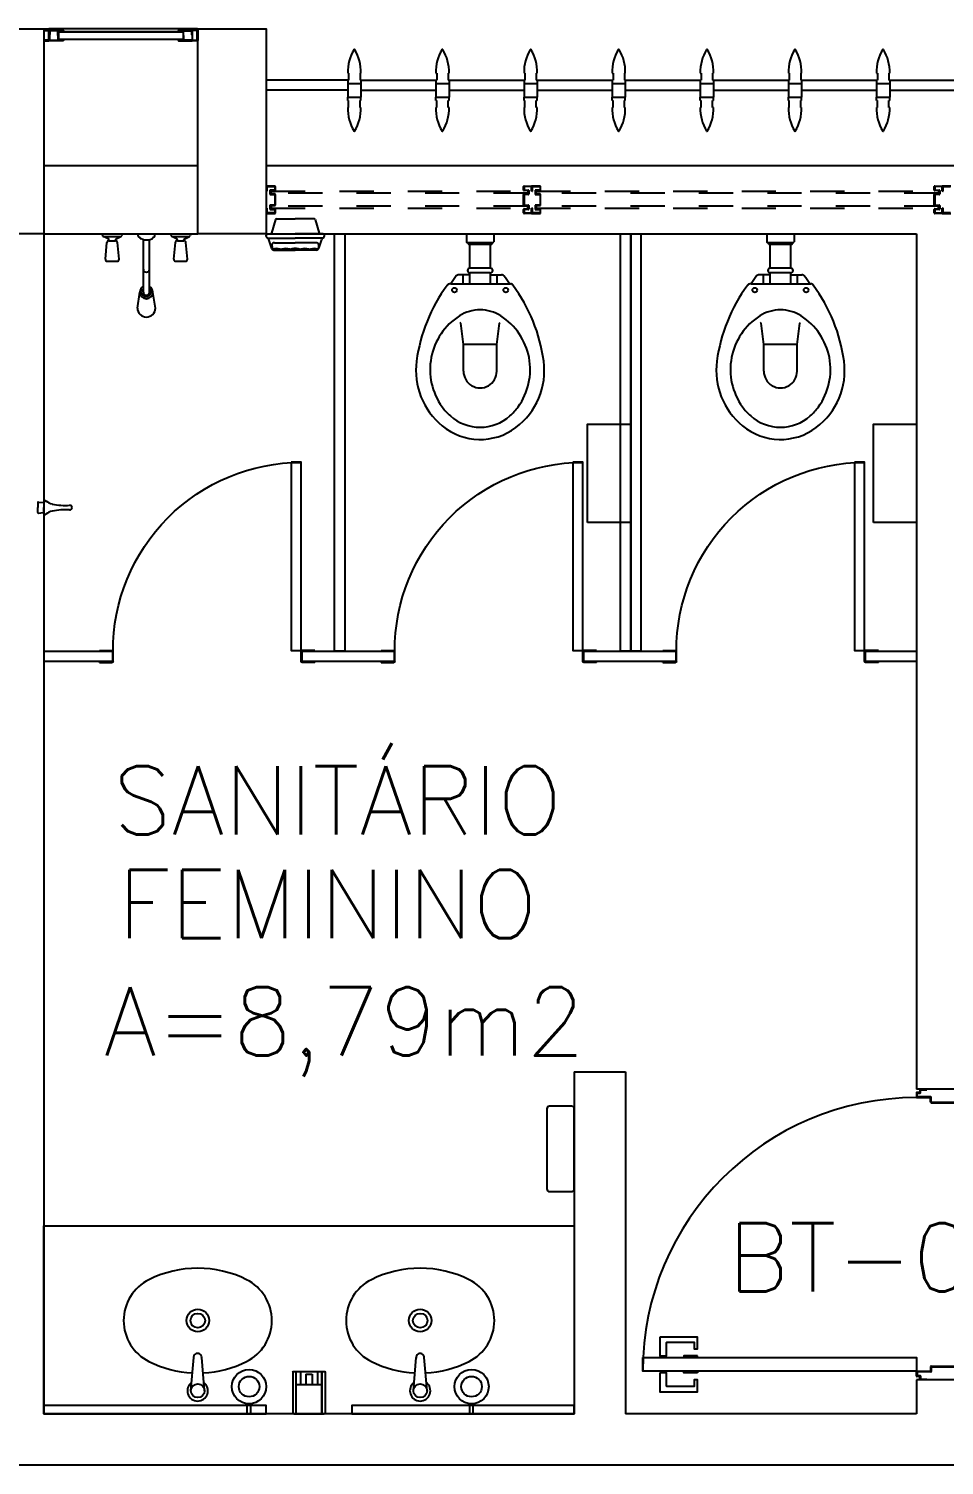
# Model space of a CAD drawing. Header units: millimetres. Extents: x 2128 to 2646, y 1972 to 2207.
# Drawn here: x 2371.968 to 2374.643, y 2021.765 to 2025.965 of the extents above; entities that cross this region are included whole.
import ezdxf

# ---------------------------------------------------------------- set-up
doc = ezdxf.new("R2010")
doc.units = ezdxf.units.MM
doc.linetypes.add('HIDDEN', pattern=[0.375, 0.25, -0.125])
for name, color, linetype in [('AR-ALV', 2, 'Continuous'), ('AR-DIVISÓRIAS', 230, 'Continuous'), ('AR-ESQ', 1, 'Continuous'), ('AR-ESTC', 3, 'Continuous'), ('AR-LOUCAS', 2, 'Continuous'), ('AR-LOUÇAS', 1, 'Continuous'), ('AR-PORTA', 1, 'Continuous'), ('BC-CUBA', 1, 'Continuous'), ('BGR- VISTA', 12, 'Continuous'), ('BR-PAINEL', 1, 'Continuous'), ('BR-SUPORTE', 1, 'Continuous'), ('DT-ESQ-BAGUETE-C', 1, 'Continuous'), ('DT-ESQ-PERFIL CADEIRA-C', 2, 'Continuous'), ('DT-ESQ-PERFIL CADEIRA-V', 2, 'Continuous'), ('DT-ESQ-VENEZIANA-C', 1, 'Continuous'), ('DT-ESQ-VENEZIANA-V', 1, 'Continuous'), ('DT-ESQ-VIDRO-PROJ', 32, 'HIDDEN'), ('DT-TXTMOD', 1, 'Continuous'), ('DV- VISTA', 2, 'Continuous'), ('DV-TEXTO', 2, 'Continuous'), ('ENDEREÇO', 2, 'Continuous'), ('maçaneta', 1, 'Continuous'), ('mov', 1, 'Continuous'), ('PM-PERFIL U-C', 2, 'Continuous'), ('pm1', 2, 'Continuous'), ('pm2', 2, 'Continuous'), ('TEXTO', 2, 'Continuous'), ('WC1', 1, 'Continuous'), ('WC2', 1, 'Continuous'), ('WC3', 1, 'Continuous'), ('Área', 2, 'Continuous')]:
    doc.layers.add(name, color=color, linetype=linetype)
doc.styles.add('S10', font='simplex.shx', dxfattribs={"height": 0.1})
doc.styles.add('S12', font='simplex.shx', dxfattribs={"width": 1.1, "height": 0.12})
doc.styles.add('UNB-100', font='simplex.shx', dxfattribs={"height": 0.2})
doc.styles.add('UNB1-100', font='simplex.shx', dxfattribs={"height": 0.2})

# ---------------------------------------------------------------- blocks, each defined once
blk = doc.blocks.new('CHVR-01P')
at = {"layer": 'WC1'}
for p, q in [((-0.0015, 0.129), (-0.0052, 0.1279)), ((-0.08, 0.114), (-0.08, 0.086)), ((-0.074, 0.12), (-0.0254, 0.1155)), ((-0.074, 0.08), (-0.0254, 0.0845)), ((-0.02, 0.1096), (-0.0176, 0.1096)), ((-0.02, 0.0904), (-0.0176, 0.0904)), ((-0.0139, 0.1119), (-0.0077, 0.1257)), ((-0.0139, 0.0881), (-0.0077, 0.0743)), ((-0.0015, 0.071), (-0.0052, 0.0721)), ((-0.2165, 0.0264), (-0.1704, 0.0189)), ((-0.1704, 0.0088), (-0.1537, 0.0088)), ((-0.1537, 0.0088), (-0.0176, 0.0088)), ((-0.0176, 0.0088), (-0.0133, 0.0174)), ((-0.0131, 0.0178), (-0.0132, 0.0176)), ((-0.0126, 0.0182), (-0.0088, 0.0206)), ((-0.0088, 0.0222), (-0.0088, 0.0206)), ((-0.0068, 0.0242), (0, 0.0242)), ((-0.2165, -0.0264), (-0.1704, -0.0189)), ((-0.1704, -0.0088), (-0.1537, -0.0088)), ((-0.1537, -0.0088), (-0.0176, -0.0088)), ((-0.0176, -0.0088), (-0.0133, -0.0174)), ((-0.0131, -0.0178), (-0.0132, -0.0176)), ((-0.0126, -0.0182), (-0.0088, -0.0206)), ((-0.0088, -0.0206), (-0.0088, -0.0222)), ((-0.0068, -0.0242), (0, -0.0242)), ((-0.074, -0.08), (-0.0254, -0.0845)), ((-0.0139, -0.0881), (-0.0077, -0.0743)), ((-0.0015, -0.071), (-0.0052, -0.0721)), ((-0.08, -0.086), (-0.08, -0.114)), ((-0.074, -0.12), (-0.0254, -0.1155)), ((-0.02, -0.0904), (-0.0176, -0.0904)), ((-0.02, -0.1096), (-0.0176, -0.1096)), ((-0.0139, -0.1119), (-0.0077, -0.1257)), ((-0.0015, -0.129), (-0.0052, -0.1279))]:
    blk.add_line(p, q, dxfattribs=at)
for centre, radius, start, end in [((-0.004, 0.1241), 0.004, 107.5303, 155.6127), ((-0.001, 0.1282), 0.001, 0, 122.0054), ((-0.074, 0.114), 0.006, 90, 180), ((-0.074, 0.086), 0.006, 180, 270), ((-0.026, 0.1096), 0.006, 0, 84.4007), ((-0.026, 0.0904), 0.006, 275.5993, 0), ((-0.0176, 0.1136), 0.004, 270, 335.6127), ((-0.0176, 0.0864), 0.004, 24.3873, 90), ((-0.004, 0.0759), 0.004, 204.3873, 252.4697), ((-0.001, 0.0718), 0.001, 237.9946, 0), ((0, 0.07), 0.000002, 180, 270), ((-0.2165, 0), 0.0264, 90, 270), ((-0.1704, 0), 0.0189, 90, 270), ((-0.1704, 0), 0.0088, 90, 270), ((-0.1704, 0), 0.0189, 27.7177, 90), ((-0.0115, 0.0165), 0.002, 122.7806, 153.4349), ((-0.0068, 0.0222), 0.002, 90, 180), ((-0.1704, 0), 0.0189, 270, 332.2823), ((-0.0115, -0.0165), 0.002, 206.5651, 237.2194), ((-0.0068, -0.0222), 0.002, 180, 270), ((-0.074, -0.086), 0.006, 90, 180), ((-0.004, -0.0759), 0.004, 107.5303, 155.6127), ((-0.001, -0.0718), 0.001, 0, 122.0054), ((-0.074, -0.114), 0.006, 180, 270), ((-0.026, -0.0904), 0.006, 0, 84.4007), ((-0.026, -0.1096), 0.006, 275.5993, 0), ((-0.0176, -0.0864), 0.004, 270, 335.6127), ((-0.0176, -0.1136), 0.004, 24.3873, 90), ((-0.004, -0.1241), 0.004, 204.3873, 252.4697), ((-0.001, -0.1282), 0.001, 237.9946, 0), ((0, -0.13), 0.000002, 180, 270)]:
    blk.add_arc(centre, radius, start, end, dxfattribs=at)
at = {"layer": 'WC2'}
for p, q in [((-0.02, 0.1096), (-0.02, 0.0904)), ((-0.0077, 0.1257), (-0.0077, 0.0743)), ((-0.0176, 0.0088), (-0.0176, -0.0088)), ((-0.0077, -0.0743), (-0.0077, -0.1257)), ((-0.02, -0.0904), (-0.02, -0.1096))]:
    blk.add_line(p, q, dxfattribs=at)
for centre, radius, start, end in [((-0.1704, 0), 0.0132, 41.8103, 318.1897), ((-0.1031, 0), 0.0088, 90, 270)]:
    blk.add_arc(centre, radius, start, end, dxfattribs=at)
blk = doc.blocks.new('CUBA-01P')
at = {"layer": 'WC1'}
blk.add_circle((-0.15, -0.08), 0.05, dxfattribs=at)
for centre, radius, start, end in [((0, -0.4404), 0.3205, 92.8226, 116.4054), ((0, -0.4404), 0.3205, 63.5946, 87.2424), ((-0.0831, -0.273), 0.1336, 116.4054, 243.5946), ((0.0831, -0.273), 0.1336, 296.4054, 63.5946), ((0, -0.1056), 0.3205, 243.5946, 296.4054)]:
    blk.add_arc(centre, radius, start, end, dxfattribs=at)
at = {"layer": 'WC2'}
for p, q in [((-0.1548, 0), (-0.1548, -0.0303)), ((-0.1448, 0), (-0.1448, -0.0303)), ((-0.02, -0.068), (-0.0118, -0.1652)), ((0.02, -0.068), (0.0118, -0.1652))]:
    blk.add_line(p, q, dxfattribs=at)
for centre, radius in [((-0.15, -0.08), 0.03), ((0, -0.068), 0.02), ((0, -0.273), 0.033), ((0, -0.273), 0.0212)]:
    blk.add_circle(centre, radius, dxfattribs=at)
for centre, radius, start, end in [((0.0002, -0.0678), 0.03, 306.4013, 232.6706), ((0.0002, -0.1652), 0.012, 180, 10.1205)]:
    blk.add_arc(centre, radius, start, end, dxfattribs=at)
blk = doc.blocks.new('BGR1')
at = {"layer": 'BGR- VISTA'}
blk.add_lwpolyline([(0, 0.55), (1.55, 0.55), (1.55, 0), (0, 0)], close=True, dxfattribs=at)
at = {"layer": 'BC-CUBA', "rotation": 180}
for p in [(0.45, 0), (1.1, 0)]:
    blk.add_blockref('CUBA-01P', p, dxfattribs=at)
blk = doc.blocks.new('pb55-gr-01p')
at = {"layer": 'mov'}
blk.add_arc((0.0015, 0.0172), 0.55, 359.7335, 90, dxfattribs=at)
at = {"layer": 'pm1'}
blk.add_lwpolyline([(0.0315, 0.5673), (0.0315, 0.0172), (0.0015, 0.0172), (0.0015, 0.5673)], close=True, dxfattribs=at)
at = {"layer": 'pm2'}
for p, q in [((-0.0385, 0.0172), (-0.0008, 0.0172)), ((-0.0385, 0.0158), (-0.0385, 0.0172)), ((-0.0008, 0.0158), (-0.0385, 0.0158)), ((0, 0.015), (0, -0.015)), ((0.0015, -0.0152), (0.0015, 0.015)), ((0.5515, -0.0152), (0.5515, 0.015)), ((0.553, 0.015), (0.553, -0.015)), ((0.5915, 0.0172), (0.5537, 0.0172)), ((0.5537, 0.0158), (0.5915, 0.0158)), ((0.5915, 0.0158), (0.5915, 0.0172)), ((-0.001, -0.016), (-0.0385, -0.016)), ((-0.0385, -0.0175), (-0.0385, -0.016)), ((-0.0385, -0.0175), (-0.0008, -0.0175)), ((0.5915, -0.0175), (0.5537, -0.0175)), ((0.554, -0.016), (0.5915, -0.016)), ((0.5915, -0.0175), (0.5915, -0.016))]:
    blk.add_line(p, q, dxfattribs=at)
for centre, radius, start, end in [((-0.0008, 0.015), 0.00225, 0, 90), ((-0.0008, 0.015), 0.00075, 0, 90), ((0.5537, 0.015), 0.00225, 90, 180), ((0.5537, 0.015), 0.00075, 90, 180), ((-0.001, -0.015), 0.001, 270, 0), ((-0.0008, -0.0152), 0.00225, 270, 0), ((0.5537, -0.0152), 0.00225, 180, 270), ((0.554, -0.015), 0.001, 180, 270)]:
    blk.add_arc(centre, radius, start, end, dxfattribs=at)
blk = doc.blocks.new('DV12')
at = {"layer": 'DV- VISTA'}
blk.add_lwpolyline([(0.03, 0.2), (0.03, 0), (0, 0), (0, 0.2)], close=True, dxfattribs=at)
at = {"layer": 'DV-TEXTO', "style": 'S12'}
for tag, p, flags in [('ACABAMENTO', (0.3798, -0.0006), 3), ('CANTONEIRA', (0.5798, -0.0006), 3), ('DIVISÓRIA', (-0.0202, -0.0006), 2), ('TAMANHO', (0.1798, -0.0006), 3)]:
    blk.add_attdef(tag, p, '', height=0.12, rotation=90, dxfattribs=dict(at, flags=flags))
blk = doc.blocks.new('DV9')
at = {"layer": 'DV- VISTA'}
blk.add_lwpolyline([(0.27, -0.03), (0, -0.03), (0, 0), (0.27, 0)], close=True, dxfattribs=at)
at = {"layer": 'DV-TEXTO', "style": 'S12'}
for tag, p, flags in [('DIVISÓRIA', (0.0161, 0.0342), 2), ('TAMANHO', (0.0161, -0.1658), 3), ('ACABAMENTO', (0.0161, -0.3658), 3), ('CANTONEIRA', (0.0161, -0.5658), 3)]:
    blk.add_attdef(tag, p, '', height=0.12, dxfattribs=dict(at, flags=flags))
blk = doc.blocks.new('DV4')
at = {"layer": 'DV- VISTA'}
blk.add_lwpolyline([(0.03, 0), (0.03, -1.22), (0, -1.22), (0, 0)], close=True, dxfattribs=at)
at = {"layer": 'DV-TEXTO', "style": 'S12'}
for tag, p, flags in [('ACABAMENTO', (0.3815, -0.3084), 3), ('CANTONEIRA', (0.5815, -0.3084), 3), ('DIVISÓRIA', (-0.0185, -0.3084), 2), ('TAMANHO', (0.1815, -0.3084), 3)]:
    blk.add_attdef(tag, p, '', height=0.12, rotation=90, dxfattribs=dict(at, flags=flags))
blk = doc.blocks.new('DV3')
at = {"layer": 'DV- VISTA'}
blk.add_lwpolyline([(0.03, 0), (0.03, -0.15), (0, -0.15), (0, 0)], close=True, dxfattribs=at)
at = {"layer": 'DV-TEXTO', "style": 'S12'}
for tag, p, flags in [('ACABAMENTO', (0.3798, -0.2006), 3), ('CANTONEIRA', (0.5798, -0.2006), 3), ('DIVISÓRIA', (-0.0202, -0.2006), 2), ('TAMANHO', (0.1798, -0.2006), 3)]:
    blk.add_attdef(tag, p, '', height=0.12, rotation=90, dxfattribs=dict(at, flags=flags))
blk = doc.blocks.new('EF59-P')
at = {"layer": 'DT-ESQ-VIDRO-PROJ', "ltscale": 0.1}
for points in [[(3.1515, -0.14), (3.1735, -0.14, 0.414214), (3.175, -0.1385), (3.175, -0.125), (3.1735, -0.125), (3.1735, -0.138, -0.414214), (3.173, -0.1385), (3.152, -0.1385, -0.414214)], [(3.152, -0.0615), (3.173, -0.0615, -0.414214), (3.1735, -0.062), (3.1735, -0.075), (3.175, -0.075), (3.175, -0.0615, 0.414214), (3.1735, -0.06), (3.1515, -0.06, 0.414214)]]:
    blk.add_lwpolyline(points, format="xyb", dxfattribs=at)
for points in [[(3.2, -0.1285), (3.2, -0.1385, -0.414214), (3.1985, -0.14), (3.1765, -0.14, -0.414214), (3.175, -0.1385), (3.175, -0.125), (3.1765, -0.125), (3.1765, -0.138, 0.414214), (3.177, -0.1385), (3.198, -0.1385, 0.414214), (3.1985, -0.138), (3.1985, -0.1285), (3.1855, -0.1285, -0.414214), (3.184, -0.127), (3.184, -0.117, -0.414214), (3.1855, -0.1155), (3.1985, -0.1155), (3.1985, -0.0845), (3.1855, -0.0845, -0.414214), (3.184, -0.083), (3.184, -0.073, -0.414214), (3.1855, -0.0715), (3.1985, -0.0715), (3.1985, -0.062, 0.414214), (3.198, -0.0615), (3.177, -0.0615, 0.414214), (3.1765, -0.062), (3.1765, -0.075), (3.175, -0.075), (3.175, -0.0615, -0.414214), (3.1765, -0.06), (3.1985, -0.06, -0.414214), (3.2, -0.0615), (3.2, -0.0715, -0.414214), (3.1985, -0.073), (3.1855, -0.073), (3.1855, -0.083), (3.1985, -0.083), (3.1985, -0.083, -0.414214), (3.2, -0.0845), (3.2, -0.1155, -0.414214), (3.1985, -0.117), (3.1985, -0.117), (3.1855, -0.117), (3.1855, -0.127), (3.1985, -0.127, -0.414214)], [(4.35, -0.1285), (4.35, -0.1385, 0.414214), (4.3515, -0.14), (4.3735, -0.14, 0.414214), (4.375, -0.1385), (4.375, -0.125), (4.3735, -0.125), (4.3735, -0.138, -0.414214), (4.373, -0.1385), (4.352, -0.1385, -0.414214), (4.3515, -0.138), (4.3515, -0.1285), (4.3645, -0.1285, 0.414214), (4.366, -0.127), (4.366, -0.117, 0.414214), (4.3645, -0.1155), (4.3515, -0.1155), (4.3515, -0.0845), (4.3645, -0.0845, 0.414214), (4.366, -0.083), (4.366, -0.073, 0.414214), (4.3645, -0.0715), (4.3515, -0.0715), (4.3515, -0.062, -0.414214), (4.352, -0.0615), (4.373, -0.0615, -0.414214), (4.3735, -0.062), (4.3735, -0.075), (4.375, -0.075), (4.375, -0.0615, 0.414214), (4.3735, -0.06), (4.3515, -0.06, 0.414214), (4.35, -0.0615), (4.35, -0.0715, 0.414214), (4.3515, -0.073), (4.3645, -0.073), (4.3645, -0.083), (4.3515, -0.083), (4.3515, -0.083, 0.414214), (4.35, -0.0845), (4.35, -0.1155, 0.414214), (4.3515, -0.117), (4.3515, -0.117), (4.3645, -0.117), (4.3645, -0.127), (4.3515, -0.127, 0.414214)], [(4.4, -0.1285), (4.4, -0.1385, -0.414214), (4.3985, -0.14), (4.3765, -0.14, -0.414214), (4.375, -0.1385), (4.375, -0.125), (4.3765, -0.125), (4.3765, -0.138, 0.414214), (4.377, -0.1385), (4.398, -0.1385, 0.414214), (4.3985, -0.138), (4.3985, -0.1285), (4.3855, -0.1285, -0.414214), (4.384, -0.127), (4.384, -0.117, -0.414214), (4.3855, -0.1155), (4.3985, -0.1155), (4.3985, -0.0845), (4.3855, -0.0845, -0.414214), (4.384, -0.083), (4.384, -0.073, -0.414214), (4.3855, -0.0715), (4.3985, -0.0715), (4.3985, -0.062, 0.414214), (4.398, -0.0615), (4.377, -0.0615, 0.414214), (4.3765, -0.062), (4.3765, -0.075), (4.375, -0.075), (4.375, -0.0615, -0.414214), (4.3765, -0.06), (4.3985, -0.06, -0.414214), (4.4, -0.0615), (4.4, -0.0715, -0.414214), (4.3985, -0.073), (4.3855, -0.073), (4.3855, -0.083), (4.3985, -0.083), (4.3985, -0.083, -0.414214), (4.4, -0.0845), (4.4, -0.1155, -0.414214), (4.3985, -0.117), (4.3985, -0.117), (4.3855, -0.117), (4.3855, -0.127), (4.3985, -0.127, -0.414214)], [(5.125, -0.1285), (5.125, -0.1385, 0.414214), (5.1265, -0.14), (5.1485, -0.14, 0.414214), (5.15, -0.1385), (5.15, -0.125), (5.1485, -0.125), (5.1485, -0.138, -0.414214), (5.148, -0.1385), (5.127, -0.1385, -0.414214), (5.1265, -0.138), (5.1265, -0.1285), (5.1395, -0.1285, 0.414214), (5.141, -0.127), (5.141, -0.117, 0.414214), (5.1395, -0.1155), (5.1265, -0.1155), (5.1265, -0.0845), (5.1395, -0.0845, 0.414214), (5.141, -0.083), (5.141, -0.073, 0.414214), (5.1395, -0.0715), (5.1265, -0.0715), (5.1265, -0.062, -0.414214), (5.127, -0.0615), (5.148, -0.0615, -0.414214), (5.1485, -0.062), (5.1485, -0.075), (5.15, -0.075), (5.15, -0.0615, 0.414214), (5.1485, -0.06), (5.1265, -0.06, 0.414214), (5.125, -0.0615), (5.125, -0.0715, 0.414214), (5.1265, -0.073), (5.1395, -0.073), (5.1395, -0.083), (5.1265, -0.083), (5.1265, -0.083, 0.414214), (5.125, -0.0845), (5.125, -0.1155, 0.414214), (5.1265, -0.117), (5.1265, -0.117), (5.1395, -0.117), (5.1395, -0.127), (5.1265, -0.127, 0.414214)]]:
    blk.add_lwpolyline(points, format="xyb", close=True, dxfattribs=at)
for points in [[(4.3625, -0.081), (4.3625, -0.075), (3.1875, -0.075), (3.1875, -0.081)], [(5.1375, -0.081), (5.1375, -0.075), (4.3875, -0.075), (4.3875, -0.081)], [(4.3625, -0.119), (4.3625, -0.125), (3.1875, -0.125), (3.1875, -0.119)], [(5.1375, -0.119), (5.1375, -0.125), (4.3875, -0.125), (4.3875, -0.119)]]:
    blk.add_lwpolyline(points, close=True, dxfattribs=at)
at = {"layer": 'DT-TXTMOD', "ltscale": 0.1, "style": 'S10', "flags": 3}
for tag, p in [('M01', (0.025, -0.28)), ('M02', (0.3253, -0.28)), ('M03', (0.627, -0.28)), ('M04', (0.9288, -0.28)), ('M05', (1.2306, -0.28)), ('M06', (1.5323, -0.28)), ('M07', (1.8341, -0.28)), ('M08', (2.1359, -0.28)), ('M09', (2.4376, -0.28)), ('M10', (2.7394, -0.28)), ('M11', (3.0412, -0.28)), ('M12', (3.3429, -0.28)), ('M13', (3.6447, -0.28)), ('M14', (3.9464, -0.28)), ('M15', (4.2482, -0.28)), ('M16', (4.55, -0.28)), ('M17', (4.8517, -0.28))]:
    blk.add_attdef(tag, p, '', height=0.1, dxfattribs=at)
blk = doc.blocks.new('BACI-01P')
at = {"layer": 'WC1'}
for p, q in [((0.146, 0.0857), (0.146, 0.0887)), ((0.1191, 0.03), (0.1191, 0.0624)), ((0.1191, 0.03), (0.1139, 0.03)), ((0.1139, 0.0298), (0.1139, -0.0298)), ((0.1191, -0.03), (0.1139, -0.03)), ((0.1191, -0.03), (0.1191, -0.0624)), ((0.146, -0.0857), (0.146, -0.0887))]:
    blk.add_line(p, q, dxfattribs=at)
for centre, radius, start, end in [((0.4364, -0.2936), 0.4837, 97.6805, 126.3454), ((0.3996, -0.0205), 0.2081, 36.8881, 97.6805), ((0.4044, -0.3155), 0.4771, 122.7818, 126.1604), ((0.1551, 0.0887), 0.00909, 126.3358, 180), ((0.4268, 0), 0.174, 320.4767, 36.8881), ((0.1282, 0.0624), 0.00909, 126.1604, 180), ((0.1282, -0.0624), 0.00909, 180, 233.8396), ((0.4044, 0.3155), 0.4771, 233.8396, 237.2182), ((0.1551, -0.0887), 0.00909, 180, 238.9825), ((0.4364, 0.2936), 0.4837, 233.7577, 262.3195), ((0.3996, 0.0205), 0.2081, 262.3195, 320.8979)]:
    blk.add_arc(centre, radius, start, end, dxfattribs=at)
at = {"layer": 'WC2'}
for p, q in [((0.146, -0.0857), (0.146, 0.0857)), ((0, 0.04), (0.023, 0.04)), ((0.025, 0.035), (0.025, 0.038)), ((0.025, -0.035), (0.025, 0.035)), ((0.025, 0.035), (0.028, 0.035)), ((0.03, -0.033), (0.03, 0.033)), ((0.1, 0.03), (0.03, 0.03)), ((0.1, 0.0298), (0.1, -0.0298)), ((0, -0.04), (0.023, -0.04)), ((0.025, -0.038), (0.025, -0.035)), ((0.025, -0.035), (0.028, -0.035)), ((0.1, -0.03), (0.03, -0.03))]:
    blk.add_line(p, q, dxfattribs=at)
for centre, radius, start, end in [((0.3966, -0.0404), 0.1866, 54.2515, 147.3201), ((0.4126, -0.0182), 0.1592, 41.3299, 54.2515), ((0.4333, 0), 0.1317, 0, 41.3299), ((0.3335, 0), 0.1117, 147.3201, 180), ((0.023, 0.038), 0.002, 0, 90), ((0.028, 0.033), 0.002, 0, 90), ((0.107, 0.0298), 0.00697, 0, 180), ((0.3335, 0), 0.1117, 180, 212.6799), ((0.4333, 0), 0.1317, 318.6701, 0), ((0.023, -0.038), 0.002, 270, 0), ((0.028, -0.033), 0.002, 270, 0), ((0.107, -0.0298), 0.00697, 180, 0), ((0.3966, 0.0404), 0.1866, 212.6799, 305.7485), ((0.4126, 0.0182), 0.1592, 305.7485, 318.6701)]:
    blk.add_arc(centre, radius, start, end, dxfattribs=at)
at = {"layer": 'WC3'}
for p, q in [((0.146, 0.0497), (0.1191, 0.0497)), ((0.261, 0.0562), (0.2593, 0.0585)), ((0.3229, 0.0486), (0.261, 0.0562)), ((0.3229, 0.0486), (0.3229, -0.0486)), ((0.4015, 0.0486), (0.3229, 0.0486)), ((0.146, 0.03), (0.1191, 0.03)), ((0.146, -0.03), (0.1191, -0.03)), ((0.146, -0.0497), (0.1191, -0.0497)), ((0.261, -0.0562), (0.2593, -0.0585)), ((0.3229, -0.0486), (0.261, -0.0562)), ((0.4015, -0.0486), (0.3229, -0.0486))]:
    blk.add_line(p, q, dxfattribs=at)
for centre in [(0.1641, 0.075), (0.1641, -0.075)]:
    blk.add_circle(centre, 0.00682, dxfattribs=at)
blk.add_arc((0.4015, 0), 0.0486, 270, 90, dxfattribs=at)
blk = doc.blocks.new('PM3')
at = {"layer": 'maçaneta'}
for points in [[(0.02, 0.825), (-0.035, 0.825), (-0.035, 0.715), (0, 0.715), (0, 0.725), (-0.02, 0.725), (-0.02, 0.8035, -0.414214), (-0.0185, 0.805), (0.02, 0.805)], [(0.125, 0.825), (0.07, 0.825), (0.07, 0.805), (0.1085, 0.805, -0.414214), (0.11, 0.8035), (0.11, 0.725), (0.09, 0.725), (0.09, 0.715), (0.125, 0.715)]]:
    blk.add_lwpolyline(points, format="xyb", close=True, dxfattribs=at)
for points in [[(0.02, 0.715), (0.02, 0.755), (0.025, 0.755), (0.025, 0.715)], [(0.07, 0.715), (0.07, 0.755), (0.065, 0.755), (0.065, 0.715)]]:
    blk.add_lwpolyline(points, close=True, dxfattribs=at)
at = {"layer": 'mov'}
blk.add_arc((0.025, 0.075), 0.8, 0, 90, dxfattribs=at)
at = {"layer": 'PM-PERFIL U-C'}
for p, q in [((0, 0.045), (0, 0.0635)), ((0.002, 0.045), (0, 0.045)), ((0.0015, 0.065), (0.01, 0.065)), ((0.002, 0.063), (0.002, 0.045)), ((0.0105, 0.063), (0.002, 0.063)), ((0.01, 0.065), (0.01, 0.0735)), ((0.0115, 0.075), (0.0235, 0.075)), ((0.012, 0.073), (0.012, 0.0645)), ((0.023, 0.073), (0.012, 0.073)), ((0.023, 0.0335), (0.023, 0.073)), ((0.025, 0.0735), (0.025, 0.034)), ((0.825, 0.0735), (0.825, 0.034)), ((0.8385, 0.075), (0.8265, 0.075)), ((0.827, 0.073), (0.838, 0.073)), ((0.827, 0.0335), (0.827, 0.073)), ((0.838, 0.073), (0.838, 0.0645)), ((0.8395, 0.063), (0.848, 0.063)), ((0.84, 0.065), (0.84, 0.0735)), ((0.8485, 0.065), (0.84, 0.065)), ((0.848, 0.063), (0.848, 0.045)), ((0.848, 0.045), (0.85, 0.045)), ((0.85, 0.045), (0.85, 0.0635)), ((0.038, 0.032), (0.0245, 0.032)), ((0.0385, 0.034), (0.025, 0.034)), ((0.038, 0.032), (0.038, -0.073)), ((0.04, 0.0325), (0.04, -0.0735)), ((0.81, 0.0325), (0.81, -0.0735)), ((0.8115, 0.034), (0.825, 0.034)), ((0.812, 0.032), (0.8255, 0.032)), ((0.812, 0.032), (0.812, -0.073)), ((0, -0.045), (0.002, -0.045)), ((0, -0.0635), (0, -0.045)), ((0.01, -0.065), (0.0015, -0.065)), ((0.002, -0.045), (0.002, -0.063)), ((0.002, -0.063), (0.0105, -0.063)), ((0.01, -0.0735), (0.01, -0.065)), ((0.0385, -0.075), (0.0115, -0.075)), ((0.012, -0.0645), (0.012, -0.073)), ((0.012, -0.073), (0.038, -0.073)), ((0.8115, -0.075), (0.8385, -0.075)), ((0.838, -0.073), (0.812, -0.073)), ((0.838, -0.0645), (0.838, -0.073)), ((0.848, -0.063), (0.8395, -0.063)), ((0.84, -0.0735), (0.84, -0.065)), ((0.84, -0.065), (0.8485, -0.065)), ((0.85, -0.045), (0.848, -0.045)), ((0.848, -0.045), (0.848, -0.063)), ((0.85, -0.0635), (0.85, -0.045))]:
    blk.add_line(p, q, dxfattribs=at)
for centre, start, end in [((0.0015, 0.0635), 90, 180), ((0.0115, 0.0735), 90, 180), ((0.0105, 0.0645), 270, 0), ((0.0235, 0.0735), 360, 90), ((0.8265, 0.0735), 90, 180), ((0.8395, 0.0645), 180, 270), ((0.8385, 0.0735), 0, 90), ((0.8485, 0.0635), 0, 90), ((0.0245, 0.0335), 180, 270), ((0.0385, 0.0325), 0, 90), ((0.8115, 0.0325), 90, 180), ((0.8255, 0.0335), 270, 0), ((0.0015, -0.0635), 180, 270), ((0.0115, -0.0735), 180, 270), ((0.0105, -0.0645), 0, 90), ((0.0385, -0.0735), 269.9386, 0), ((0.8115, -0.0735), 180, 270.0614), ((0.8395, -0.0645), 90, 180), ((0.8385, -0.0735), 270, 0), ((0.8485, -0.0635), 270, 0)]:
    blk.add_arc(centre, 0.0015, start, end, dxfattribs=at)
at = {"layer": 'pm1'}
blk.add_lwpolyline([(0.065, 0.875), (0.065, 0.075), (0.025, 0.075), (0.025, 0.875)], close=True, dxfattribs=at)
blk = doc.blocks.new('EF01C-P')
at = {"layer": 'DT-ESQ-BAGUETE-C', "ltscale": 0.1}
for points in [[(0.0015, 0.035), (0.015, 0.035), (0.015, 0.0335), (0.0015, 0.0335), (0.0015, 0.005), (0.015, 0.005), (0.015, 0.0035), (0.0015, 0.0035, -0.414214), (0, 0.005), (0, 0.0335, -0.414214)], [(0.4485, 0.035), (0.435, 0.035), (0.435, 0.0335), (0.4485, 0.0335), (0.4485, 0.005), (0.435, 0.005), (0.435, 0.0035), (0.4485, 0.0035, 0.414214), (0.45, 0.005), (0.45, 0.0335, 0.414214)]]:
    blk.add_lwpolyline(points, format="xyb", close=True, dxfattribs=at)
at = {"layer": 'DT-ESQ-PERFIL CADEIRA-C', "ltscale": 0.1}
for points in [[(0.01, 0.0015), (0.01, 0.003), (0.0015, 0.003, 1), (0.0015, 0), (0.015, 0, 0.414214), (0.0165, 0.0015), (0.0165, 0.0335), (0.043, 0.0335)], [(0.043, 0.0065), (0.018, 0.0065), (0.018, 0.0165), (0.0165, 0.0165), (0.0165, 0.0065, 0.414214), (0.018, 0.005), (0.043, 0.005), (0.0565, 0.005, 1), (0.0565, 0.008), (0.043, 0.008), (0.043, 0.02), (0.043, 0.032), (0.0565, 0.032, 1), (0.0565, 0.035), (0.043, 0.035), (0.0165, 0.035, 0.414214), (0.015, 0.0335), (0.015, 0.0015), (0.0015, 0.0015)], [(0.0415, 0.02), (0.0415, 0.032, -0.414214), (0.043, 0.0335), (0.0565, 0.0335)], [(0.0415, 0.02), (0.0415, 0.008, 0.414214), (0.043, 0.0065), (0.0565, 0.0065)], [(0.407, 0.0065), (0.432, 0.0065), (0.432, 0.0165), (0.4335, 0.0165), (0.4335, 0.0065, -0.414214), (0.432, 0.005), (0.407, 0.005), (0.3935, 0.005, -1), (0.3935, 0.008), (0.407, 0.008), (0.407, 0.02), (0.407, 0.032), (0.3935, 0.032, -1), (0.3935, 0.035), (0.407, 0.035), (0.4335, 0.035, -0.414214), (0.435, 0.0335), (0.435, 0.0015), (0.4485, 0.0015)], [(0.4085, 0.02), (0.4085, 0.032, 0.414214), (0.407, 0.0335), (0.3935, 0.0335)], [(0.4085, 0.02), (0.4085, 0.008, -0.414214), (0.407, 0.0065), (0.3935, 0.0065)], [(0.44, 0.0015), (0.44, 0.003), (0.4485, 0.003, -1), (0.4485, 0), (0.435, 0, -0.414214), (0.4335, 0.0015), (0.4335, 0.0335), (0.407, 0.0335)]]:
    blk.add_lwpolyline(points, format="xyb", dxfattribs=at)
at = {"layer": 'DT-ESQ-PERFIL CADEIRA-V', "ltscale": 0.1}
blk.add_line((0.015, 0), (0.435, 0), dxfattribs=at)
at = {"layer": 'DT-ESQ-VENEZIANA-C', "ltscale": 0.1}
for p, q in [((0.043, 0.0105), (0.407, 0.0105)), ((0.043, 0.009), (0.407, 0.009))]:
    blk.add_line(p, q, dxfattribs=at)
at = {"layer": 'DT-ESQ-VENEZIANA-V', "ltscale": 0.1}
blk.add_line((0.043, 0.031), (0.407, 0.031), dxfattribs=at)
at = {"layer": 'DT-TXTMOD', "ltscale": 0.1, "style": 'S10', "flags": 3}
blk.add_attdef('EF01C', (0.0208, -0.14), '', height=0.1, dxfattribs=at)
blk = doc.blocks.new('TLHR-01p')
at = {"layer": 'WC1'}
blk.add_lwpolyline([(-0.117, 0.08), (0.117, 0.08, -0.414214), (0.125, 0.072), (0.125, 0.008, -0.414214), (0.117, 0), (-0.117, 0, -0.414214), (-0.125, 0.008), (-0.125, 0.072, -0.414214)], format="xyb", close=True, dxfattribs=at)
blk = doc.blocks.new('CABD-01p')
at = {"layer": 'WC1', "linetype": 'Continuous', "ltscale": 2.5}
for p, q in [((-0.016, 0.0155), (-0.0146, 0.0017)), ((-0.0149, 0), (0, 0)), ((-0.0142, 0.0175), (0, 0.0175)), ((0.0142, 0.0175), (0, 0.0175)), ((0.0149, 0), (0, 0)), ((0.016, 0.0155), (0.0146, 0.0017)), ((-0.0186, -0.0025), (-0.0159, -0.0009)), ((0.0186, -0.0025), (0.0159, -0.0009))]:
    blk.add_line(p, q, dxfattribs=at)
for centre, radius, start, end in [((-0.0142, 0.0157), 0.0018, 91.2466, 185.8606), ((-0.0173, 0.0014), 0.00271, 301.0917, 5.6913), ((0.0142, 0.0157), 0.0018, 354.1394, 88.7534), ((0.0173, 0.0014), 0.0027, 174.0971, 238.7968), ((-0.0172, -0.0049), 0.0027, 121.1387, 218.6898), ((-0.0544, -0.0346), 0.0449, 12.3103, 38.6321), ((-0.1863, -0.0635), 0.18, 356.1294, 12.3598), ((0.1863, -0.0635), 0.18, 167.6402, 183.8706), ((0.0544, -0.0346), 0.0449, 141.3679, 167.6897), ((0.0172, -0.0049), 0.0027, 321.3102, 58.8613), ((0, -0.0762), 0.00675, 176.1474, 269.4678), ((0, -0.0762), 0.00675, 270.5322, 3.8526)]:
    blk.add_arc(centre, radius, start, end, dxfattribs=at)
blk = doc.blocks.new('SBNT-01p')
at = {"layer": 'WC1', "linetype": 'Continuous', "ltscale": 2.5}
for p, q in [((-0.0552, 0.044), (0, 0.044)), ((0.0552, 0.044), (0, 0.044)), ((-0.0581, 0.0418), (-0.0694, 0.0022)), ((0.0581, 0.0418), (0.0694, 0.0022)), ((-0.0851, -0.006), (-0.0851, -0.004)), ((-0.0811, 0), (-0.0723, 0)), ((-0.0791, -0.012), (0, -0.012)), ((-0.0684, -0.043), (-0.0777, -0.016)), ((-0.0723, 0), (0, 0)), ((-0.0682, -0.0311), (-0.0674, -0.0415)), ((-0.0607, -0.026), (0, -0.026)), ((0.0723, 0), (0, 0)), ((0.0791, -0.012), (0, -0.012)), ((0.0607, -0.026), (0, -0.026)), ((0.0682, -0.0311), (0.0674, -0.0415)), ((0.0684, -0.043), (0.0777, -0.016)), ((0.0811, 0), (0.0723, 0)), ((0.0851, -0.006), (0.0851, -0.004)), ((-0.0628, -0.047), (0, -0.047)), ((0.0628, -0.047), (0, -0.047))]:
    blk.add_line(p, q, dxfattribs=at)
for centre, radius, start, end in [((-0.0552, 0.041), 0.00301, 90.1551, 164.1481), ((0.0552, 0.041), 0.00301, 15.8018, 89.8435), ((-0.081, -0.004), 0.00401, 90.1428, 180), ((-0.0723, 0.003), 0.00299, 269.9005, 344.0925), ((0.0723, 0.003), 0.003, 195.9572, 270.1008), ((-0.0791, -0.006), 0.006, 178.1828, 270.0649), ((-0.0853, -0.0186), 0.008, 19.0332, 63.6886), ((-0.0642, -0.0307), 0.004, 111.8465, 186.4416), ((-0.0614, -0.041), 0.006, 184.2344, 269.98), ((-0.0607, -0.0395), 0.0135, 90.138, 111.9015), ((0.0607, -0.0395), 0.0135, 68.2235, 89.9698), ((0.0614, -0.041), 0.006, 270.0199, 355.7005), ((0.0642, -0.0307), 0.004, 353.5122, 68.1432), ((0.0853, -0.0186), 0.008, 116.3192, 161.0393), ((0.0791, -0.006), 0.006, 269.9351, 1.8172), ((0.081, -0.004), 0.00401, 360, 89.8536), ((-0.0628, -0.041), 0.00599, 198.9151, 270.0458), ((0.0628, -0.041), 0.00599, 269.9505, 341.0588)]:
    blk.add_arc(centre, radius, start, end, dxfattribs=at)
at = {"layer": 'WC2', "linetype": 'Continuous', "ltscale": 2.5}
for centre, radius, start, end in [((-0.056, -0.093), 0.05, 76.4972, 101.9921), ((-0.042, -0.0348), 0.00987, 256.368, 283.7343), ((-0.028, -0.093), 0.05, 76.4973, 103.482), ((-0.014, -0.0348), 0.00987, 256.368, 283.7343), ((0.0001, -0.0935), 0.0506, 90.1604, 103.5085), ((-0.0001, -0.0935), 0.0506, 76.5339, 89.8802), ((0.014, -0.0348), 0.00987, 256.368, 283.7343), ((0.028, -0.093), 0.05, 76.4973, 103.482), ((0.042, -0.0348), 0.00987, 256.368, 283.7343), ((0.056, -0.0931), 0.0501, 77.876, 103.4612)]:
    blk.add_arc(centre, radius, start, end, dxfattribs=at)
blk = doc.blocks.new('PPLR-01p')
at = {"layer": 'WC1'}
blk.add_lwpolyline([(-0.1435, 0.126), (0.1435, 0.126), (0.1435, 0), (-0.1435, 0), (-0.1435, 0.126)], dxfattribs=at)
blk = doc.blocks.new('SBSPRAY-P')
at = {"layer": 'WC1'}
for p, q in [((-0.0444, 0), (0.0444, 0)), ((-0.0469, -0.122), (-0.0469, -0.0025)), ((-0.0376, -0.0025), (-0.0376, -0.122)), ((0.0376, -0.122), (0.0376, -0.0025)), ((0.0376, -0.0025), (0.0376, -0.122)), ((0.0469, -0.122), (0.0469, -0.0025)), ((-0.0444, -0.1245), (0.0444, -0.1245)), ((-0.0376, -0.0861), (0.0376, -0.0861))]:
    blk.add_line(p, q, dxfattribs=at)
for centre, start, end in [((-0.0444, -0.0025), 90, 180), ((0.0444, -0.0025), 0, 90), ((-0.0351, -0.0025), 90, 180), ((0.0351, -0.0025), 0, 90), ((-0.0444, -0.122), 180, 270), ((-0.0351, -0.122), 180, 270), ((0.0351, -0.122), 270, 360), ((0.0444, -0.122), 270, 0)]:
    blk.add_arc(centre, 0.0025, start, end, dxfattribs=at)
at = {"layer": 'WC2'}
for p, q in [((-0.0247, -0.1245), (-0.0247, -0.0861)), ((-0.0096, -0.1161), (-0.0096, -0.0861)), ((-0.0096, -0.1161), (0.0096, -0.1161)), ((0.0096, -0.1161), (0.0096, -0.0861)), ((0.0247, -0.1245), (0.0247, -0.0861))]:
    blk.add_line(p, q, dxfattribs=at)

msp = doc.modelspace()

# ---------------------------------------------------------------- linework, layer by layer
at = {"layer": 'AR-ALV'}
for p, q in [((2372.0115, 2025.5651), (2372.4615, 2025.5651)), ((2372.6615, 2025.5651), (2377.8115, 2025.5651)), ((2372.0115, 2025.3651), (2372.4615, 2025.3651)), ((2372.0115, 2025.3651), (2372.0115, 2021.9151)), ((2372.6615, 2025.3651), (2374.5615, 2025.3651)), ((2374.5615, 2025.3651), (2374.5615, 2022.8651)), ((2373.5615, 2022.9151), (2373.7115, 2022.9151)), ((2373.5615, 2022.9151), (2373.5615, 2021.9151)), ((2373.7115, 2022.9151), (2373.7115, 2021.9151)), ((2374.7115, 2022.8651), (2374.5615, 2022.8651)), ((2374.7115, 2022.0151), (2374.5615, 2022.0151)), ((2374.5615, 2022.0151), (2374.5615, 2021.9151)), ((2373.5615, 2021.9151), (2372.0115, 2021.9151)), ((2374.5615, 2021.9151), (2373.7115, 2021.9151)), ((2374.7115, 2021.7651), (2371.8115, 2021.7651))]:
    msp.add_line(p, q, dxfattribs=at)
at = {"layer": 'AR-ESTC'}
for points in [[(2372.0115, 2025.3651), (2371.8115, 2025.3651), (2371.8115, 2025.9651), (2372.0115, 2025.9651)], [(2372.6615, 2025.3651), (2372.4615, 2025.3651), (2372.4615, 2025.9651), (2372.6615, 2025.9651)]]:
    msp.add_lwpolyline(points, close=True, dxfattribs=at)
at = {"layer": 'BR-PAINEL'}
for p, q in [((2372.8998, 2025.8351), (2372.9023, 2025.8351)), ((2372.9023, 2025.8351), (2372.9023, 2025.8151)), ((2372.9357, 2025.8351), (2372.9357, 2025.8151)), ((2372.9382, 2025.8351), (2372.9357, 2025.8351)), ((2373.1573, 2025.8351), (2373.1598, 2025.8351)), ((2373.1598, 2025.8351), (2373.1598, 2025.8151)), ((2373.1932, 2025.8351), (2373.1932, 2025.8151)), ((2373.1957, 2025.8351), (2373.1932, 2025.8351)), ((2373.4148, 2025.8351), (2373.4173, 2025.8351)), ((2373.4173, 2025.8351), (2373.4173, 2025.8151)), ((2373.4507, 2025.8351), (2373.4507, 2025.8151)), ((2373.4532, 2025.8351), (2373.4507, 2025.8351)), ((2373.6723, 2025.8351), (2373.6748, 2025.8351)), ((2373.6748, 2025.8351), (2373.6748, 2025.8151)), ((2373.7082, 2025.8351), (2373.7082, 2025.8151)), ((2373.7107, 2025.8351), (2373.7082, 2025.8351)), ((2373.9298, 2025.8351), (2373.9323, 2025.8351)), ((2373.9323, 2025.8351), (2373.9323, 2025.8151)), ((2373.9657, 2025.8351), (2373.9657, 2025.8151)), ((2373.9682, 2025.8351), (2373.9657, 2025.8351)), ((2374.1873, 2025.8351), (2374.1898, 2025.8351)), ((2374.1898, 2025.8351), (2374.1898, 2025.8151)), ((2374.2232, 2025.8351), (2374.2232, 2025.8151)), ((2374.2257, 2025.8351), (2374.2232, 2025.8351)), ((2374.4448, 2025.8351), (2374.4473, 2025.8351)), ((2374.4473, 2025.8351), (2374.4473, 2025.8151)), ((2374.4807, 2025.8351), (2374.4807, 2025.8151)), ((2374.4832, 2025.8351), (2374.4807, 2025.8351)), ((2372.8998, 2025.8151), (2372.8998, 2025.8051)), ((2372.8998, 2025.8151), (2372.9023, 2025.8151)), ((2372.8998, 2025.8051), (2372.9382, 2025.8051)), ((2372.8998, 2025.8051), (2372.8998, 2025.7651)), ((2372.9382, 2025.8151), (2372.9357, 2025.8151)), ((2372.9382, 2025.8151), (2372.9382, 2025.8051)), ((2372.9382, 2025.8051), (2372.9382, 2025.7651)), ((2373.1573, 2025.8151), (2373.1573, 2025.8051)), ((2373.1573, 2025.8151), (2373.1598, 2025.8151)), ((2373.1573, 2025.8051), (2373.1957, 2025.8051)), ((2373.1573, 2025.8051), (2373.1573, 2025.7651)), ((2373.1957, 2025.8151), (2373.1932, 2025.8151)), ((2373.1957, 2025.8151), (2373.1957, 2025.8051)), ((2373.1957, 2025.8051), (2373.1957, 2025.7651)), ((2373.4148, 2025.8151), (2373.4148, 2025.8051)), ((2373.4148, 2025.8151), (2373.4173, 2025.8151)), ((2373.4148, 2025.8051), (2373.4532, 2025.8051)), ((2373.4148, 2025.8051), (2373.4148, 2025.7651)), ((2373.4532, 2025.8151), (2373.4507, 2025.8151)), ((2373.4532, 2025.8151), (2373.4532, 2025.8051)), ((2373.4532, 2025.8051), (2373.4532, 2025.7651)), ((2373.6723, 2025.8151), (2373.6723, 2025.8051)), ((2373.6723, 2025.8151), (2373.6748, 2025.8151)), ((2373.6723, 2025.8051), (2373.7107, 2025.8051)), ((2373.6723, 2025.8051), (2373.6723, 2025.7651)), ((2373.7107, 2025.8151), (2373.7082, 2025.8151)), ((2373.7107, 2025.8151), (2373.7107, 2025.8051)), ((2373.7107, 2025.8051), (2373.7107, 2025.7651)), ((2373.9298, 2025.8151), (2373.9298, 2025.8051)), ((2373.9298, 2025.8151), (2373.9323, 2025.8151)), ((2373.9298, 2025.8051), (2373.9682, 2025.8051)), ((2373.9298, 2025.8051), (2373.9298, 2025.7651)), ((2373.9682, 2025.8151), (2373.9657, 2025.8151)), ((2373.9682, 2025.8151), (2373.9682, 2025.8051)), ((2373.9682, 2025.8051), (2373.9682, 2025.7651)), ((2374.1873, 2025.8151), (2374.1873, 2025.8051)), ((2374.1873, 2025.8151), (2374.1898, 2025.8151)), ((2374.1873, 2025.8051), (2374.2257, 2025.8051)), ((2374.1873, 2025.8051), (2374.1873, 2025.7651)), ((2374.2257, 2025.8151), (2374.2232, 2025.8151)), ((2374.2257, 2025.8151), (2374.2257, 2025.8051)), ((2374.2257, 2025.8051), (2374.2257, 2025.7651)), ((2374.4448, 2025.8151), (2374.4448, 2025.8051)), ((2374.4448, 2025.8151), (2374.4473, 2025.8151)), ((2374.4448, 2025.8051), (2374.4832, 2025.8051)), ((2374.4448, 2025.8051), (2374.4448, 2025.7651)), ((2374.4832, 2025.8151), (2374.4807, 2025.8151)), ((2374.4832, 2025.8151), (2374.4832, 2025.8051)), ((2374.4832, 2025.8051), (2374.4832, 2025.7651)), ((2372.8998, 2025.7651), (2372.9382, 2025.7651)), ((2372.8998, 2025.7551), (2372.8998, 2025.7651)), ((2372.8998, 2025.7551), (2372.9023, 2025.7551)), ((2372.9023, 2025.7351), (2372.9023, 2025.7551)), ((2372.9382, 2025.7551), (2372.9357, 2025.7551)), ((2372.9357, 2025.7351), (2372.9357, 2025.7551)), ((2372.9382, 2025.7551), (2372.9382, 2025.7651)), ((2373.1573, 2025.7651), (2373.1957, 2025.7651)), ((2373.1573, 2025.7551), (2373.1573, 2025.7651)), ((2373.1573, 2025.7551), (2373.1598, 2025.7551)), ((2373.1598, 2025.7351), (2373.1598, 2025.7551)), ((2373.1957, 2025.7551), (2373.1932, 2025.7551)), ((2373.1932, 2025.7351), (2373.1932, 2025.7551)), ((2373.1957, 2025.7551), (2373.1957, 2025.7651)), ((2373.4148, 2025.7651), (2373.4532, 2025.7651)), ((2373.4148, 2025.7551), (2373.4148, 2025.7651)), ((2373.4148, 2025.7551), (2373.4173, 2025.7551)), ((2373.4173, 2025.7351), (2373.4173, 2025.7551)), ((2373.4532, 2025.7551), (2373.4507, 2025.7551)), ((2373.4507, 2025.7351), (2373.4507, 2025.7551)), ((2373.4532, 2025.7551), (2373.4532, 2025.7651)), ((2373.6723, 2025.7651), (2373.7107, 2025.7651)), ((2373.6723, 2025.7551), (2373.6723, 2025.7651)), ((2373.6723, 2025.7551), (2373.6748, 2025.7551)), ((2373.6748, 2025.7351), (2373.6748, 2025.7551)), ((2373.7107, 2025.7551), (2373.7082, 2025.7551)), ((2373.7082, 2025.7351), (2373.7082, 2025.7551)), ((2373.7107, 2025.7551), (2373.7107, 2025.7651)), ((2373.9298, 2025.7651), (2373.9682, 2025.7651)), ((2373.9298, 2025.7551), (2373.9298, 2025.7651)), ((2373.9298, 2025.7551), (2373.9323, 2025.7551)), ((2373.9323, 2025.7351), (2373.9323, 2025.7551)), ((2373.9682, 2025.7551), (2373.9657, 2025.7551)), ((2373.9657, 2025.7351), (2373.9657, 2025.7551)), ((2373.9682, 2025.7551), (2373.9682, 2025.7651)), ((2374.1873, 2025.7651), (2374.2257, 2025.7651)), ((2374.1873, 2025.7551), (2374.1873, 2025.7651)), ((2374.1873, 2025.7551), (2374.1898, 2025.7551)), ((2374.1898, 2025.7351), (2374.1898, 2025.7551)), ((2374.2257, 2025.7551), (2374.2232, 2025.7551)), ((2374.2232, 2025.7351), (2374.2232, 2025.7551)), ((2374.2257, 2025.7551), (2374.2257, 2025.7651)), ((2374.4448, 2025.7651), (2374.4832, 2025.7651)), ((2374.4448, 2025.7551), (2374.4448, 2025.7651)), ((2374.4448, 2025.7551), (2374.4473, 2025.7551)), ((2374.4473, 2025.7351), (2374.4473, 2025.7551)), ((2374.4832, 2025.7551), (2374.4807, 2025.7551)), ((2374.4807, 2025.7351), (2374.4807, 2025.7551)), ((2374.4832, 2025.7551), (2374.4832, 2025.7651)), ((2372.8998, 2025.7351), (2372.9023, 2025.7351)), ((2372.9382, 2025.7351), (2372.9357, 2025.7351)), ((2373.1573, 2025.7351), (2373.1598, 2025.7351)), ((2373.1957, 2025.7351), (2373.1932, 2025.7351)), ((2373.4148, 2025.7351), (2373.4173, 2025.7351)), ((2373.4532, 2025.7351), (2373.4507, 2025.7351)), ((2373.6723, 2025.7351), (2373.6748, 2025.7351)), ((2373.7107, 2025.7351), (2373.7082, 2025.7351)), ((2373.9298, 2025.7351), (2373.9323, 2025.7351)), ((2373.9682, 2025.7351), (2373.9657, 2025.7351)), ((2374.1873, 2025.7351), (2374.1898, 2025.7351)), ((2374.2257, 2025.7351), (2374.2232, 2025.7351)), ((2374.4448, 2025.7351), (2374.4473, 2025.7351)), ((2374.4832, 2025.7351), (2374.4807, 2025.7351))]:
    msp.add_line(p, q, dxfattribs=at)
for centre, radius, start, end in [((2373.0248, 2025.839), 0.1251, 148.4721, 181.772), ((2372.919, 2025.9038), 0.001, 37.1012, 142.8988), ((2372.8132, 2025.839), 0.1251, 358.228, 31.5279), ((2373.2823, 2025.839), 0.1251, 148.4721, 181.772), ((2373.1765, 2025.9038), 0.001, 37.1012, 142.8988), ((2373.0707, 2025.839), 0.1251, 358.228, 31.5279), ((2373.5398, 2025.839), 0.1251, 148.4721, 181.772), ((2373.434, 2025.9038), 0.001, 37.1012, 142.8988), ((2373.3282, 2025.839), 0.1251, 358.228, 31.5279), ((2373.7973, 2025.839), 0.1251, 148.4721, 181.772), ((2373.6915, 2025.9038), 0.001, 37.1012, 142.8988), ((2373.5857, 2025.839), 0.1251, 358.228, 31.5279), ((2374.0548, 2025.839), 0.1251, 148.4721, 181.772), ((2373.949, 2025.9038), 0.001, 37.1012, 142.8988), ((2373.8432, 2025.839), 0.1251, 358.228, 31.5279), ((2374.3123, 2025.839), 0.1251, 148.4721, 181.772), ((2374.2065, 2025.9038), 0.001, 37.1012, 142.8988), ((2374.1007, 2025.839), 0.1251, 358.228, 31.5279), ((2374.5698, 2025.839), 0.1251, 148.4721, 181.772), ((2374.464, 2025.9038), 0.001, 37.1012, 142.8988), ((2374.3582, 2025.839), 0.1251, 358.228, 31.5279), ((2373.0248, 2025.7313), 0.1251, 178.228, 211.5279), ((2372.8132, 2025.7313), 0.1251, 328.4721, 1.772), ((2373.2823, 2025.7313), 0.1251, 178.228, 211.5279), ((2373.0707, 2025.7313), 0.1251, 328.4721, 1.772), ((2373.5398, 2025.7313), 0.1251, 178.228, 211.5279), ((2373.3282, 2025.7313), 0.1251, 328.4721, 1.772), ((2373.7973, 2025.7313), 0.1251, 178.228, 211.5279), ((2373.5857, 2025.7313), 0.1251, 328.4721, 1.772), ((2374.0548, 2025.7313), 0.1251, 178.228, 211.5279), ((2373.8432, 2025.7313), 0.1251, 328.4721, 1.772), ((2374.3123, 2025.7313), 0.1251, 178.228, 211.5279), ((2374.1007, 2025.7313), 0.1251, 328.4721, 1.772), ((2374.5698, 2025.7313), 0.1251, 178.228, 211.5279), ((2374.3582, 2025.7313), 0.1251, 328.4721, 1.772), ((2372.919, 2025.6665), 0.001, 217.1012, 322.8988), ((2373.1765, 2025.6665), 0.001, 217.1012, 322.8988), ((2373.434, 2025.6665), 0.001, 217.1012, 322.8988), ((2373.6915, 2025.6665), 0.001, 217.1012, 322.8988), ((2373.949, 2025.6665), 0.001, 217.1012, 322.8988), ((2374.2065, 2025.6665), 0.001, 217.1012, 322.8988), ((2374.464, 2025.6665), 0.001, 217.1012, 322.8988)]:
    msp.add_arc(centre, radius, start, end, dxfattribs=at)
at = {"layer": 'BR-SUPORTE'}
for p, q in [((2372.8998, 2025.8151), (2372.6615, 2025.8151)), ((2372.9382, 2025.8151), (2373.1598, 2025.8151)), ((2373.1957, 2025.8151), (2373.4173, 2025.8151)), ((2373.4532, 2025.8151), (2373.6748, 2025.8151)), ((2373.7107, 2025.8151), (2373.9323, 2025.8151)), ((2373.9682, 2025.8151), (2374.1898, 2025.8151)), ((2374.2257, 2025.8151), (2374.4473, 2025.8151)), ((2374.4832, 2025.8151), (2374.7048, 2025.8151)), ((2372.8998, 2025.7851), (2372.6615, 2025.7851)), ((2372.9382, 2025.7851), (2373.1573, 2025.7851)), ((2373.1957, 2025.7851), (2373.4148, 2025.7851)), ((2373.4532, 2025.7851), (2373.6723, 2025.7851)), ((2373.7107, 2025.7851), (2373.9298, 2025.7851)), ((2373.9682, 2025.7851), (2374.1873, 2025.7851)), ((2374.2257, 2025.7851), (2374.4448, 2025.7851)), ((2374.4832, 2025.7851), (2374.7023, 2025.7851))]:
    msp.add_line(p, q, dxfattribs=at)
at = {"layer": 'WC2'}
for points in [[(2372.0115, 2021.9151), (2372.6615, 2021.9151), (2372.6615, 2021.9401), (2372.0115, 2021.9401)], [(2372.9115, 2021.9151), (2373.5615, 2021.9151), (2373.5615, 2021.9401), (2372.9115, 2021.9401)]]:
    msp.add_lwpolyline(points, close=True, dxfattribs=at)

# ---------------------------------------------------------------- block references
at = {"layer": 'AR-DIVISÓRIAS'}
for name, p in [('DV4', (2372.8615, 2025.3651)), ('DV4', (2373.6965, 2025.3651)), ('DV4', (2373.7265, 2025.3651)), ('DV9', (2372.7655, 2024.1451)), ('DV9', (2373.5885, 2024.1451))]:
    msp.add_blockref(name, p, dxfattribs=at)
at = {"layer": 'AR-DIVISÓRIAS', "xscale": -1}
for p in [(2372.7655, 2024.1301), (2373.5885, 2024.1301), (2374.4115, 2024.1301)]:
    msp.add_blockref('pb55-gr-01p', p, dxfattribs=at)
at = {"layer": 'AR-DIVISÓRIAS', "rotation": 270}
for name, p in [('DV12', (2372.0125, 2024.1451)), ('DV3', (2374.5615, 2024.1451))]:
    msp.add_blockref(name, p, dxfattribs=at)
at = {"layer": 'AR-ESQ', "rotation": 180}
for name, p in [('EF01C-P', (2372.4615, 2025.9651)), ('EF59-P', (2377.8132, 2025.3651))]:
    msp.add_blockref(name, p, dxfattribs=at)
at = {"layer": 'AR-LOUCAS'}
msp.add_blockref('SBNT-01p', (2372.7465, 2025.3651), dxfattribs=at)
at = {"layer": 'AR-LOUCAS', "rotation": 90}
for name, p in [('PPLR-01p', (2373.7265, 2024.6651)), ('PPLR-01p', (2374.5615, 2024.6651)), ('CABD-01p', (2372.0115, 2024.5651))]:
    msp.add_blockref(name, p, dxfattribs=at)
at = {"layer": 'AR-LOUCAS', "xscale": -1}
for name, p, rotation in [('TLHR-01p', (2373.5615, 2022.6901), 90), ('SBSPRAY-P', (2372.7865, 2021.9151), 180)]:
    msp.add_blockref(name, p, dxfattribs=dict(at, rotation=rotation))
at = {"layer": 'AR-LOUÇAS'}
for name, p, rotation in [('CHVR-01P', (2372.3115, 2025.3651), 90), ('BACI-01P', (2373.2865, 2025.3651), 270), ('BACI-01P', (2374.164, 2025.3651), 270)]:
    msp.add_blockref(name, p, dxfattribs=dict(at, rotation=rotation))
at = {"layer": 'AR-PORTA', "rotation": 90}
msp.add_blockref('PM3', (2374.6365, 2022.0151), dxfattribs=at)
at = {"layer": 'BGR- VISTA'}
msp.add_blockref('BGR1', (2372.0115, 2021.9151), dxfattribs=at)

# ---------------------------------------------------------------- texts
at = {"layer": 'ENDEREÇO', "style": 'UNB1-100'}
msp.add_text('BT-03/11', height=0.2, dxfattribs=at).set_placement((2374.0101, 2022.2734))
at = {"layer": 'TEXTO', "style": 'UNB-100'}
for s, p in [('SANITÁRIO', (2372.214, 2023.6093)), ('FEMININO', (2372.2278, 2023.3058))]:
    msp.add_text(s, height=0.2, dxfattribs=at).set_placement(p)
at = {"layer": 'Área', "style": 'UNB-100'}
msp.add_text('A=8,79m2', height=0.2, dxfattribs=at).set_placement((2372.1872, 2022.9631))

doc.saveas('drawing.dxf')
